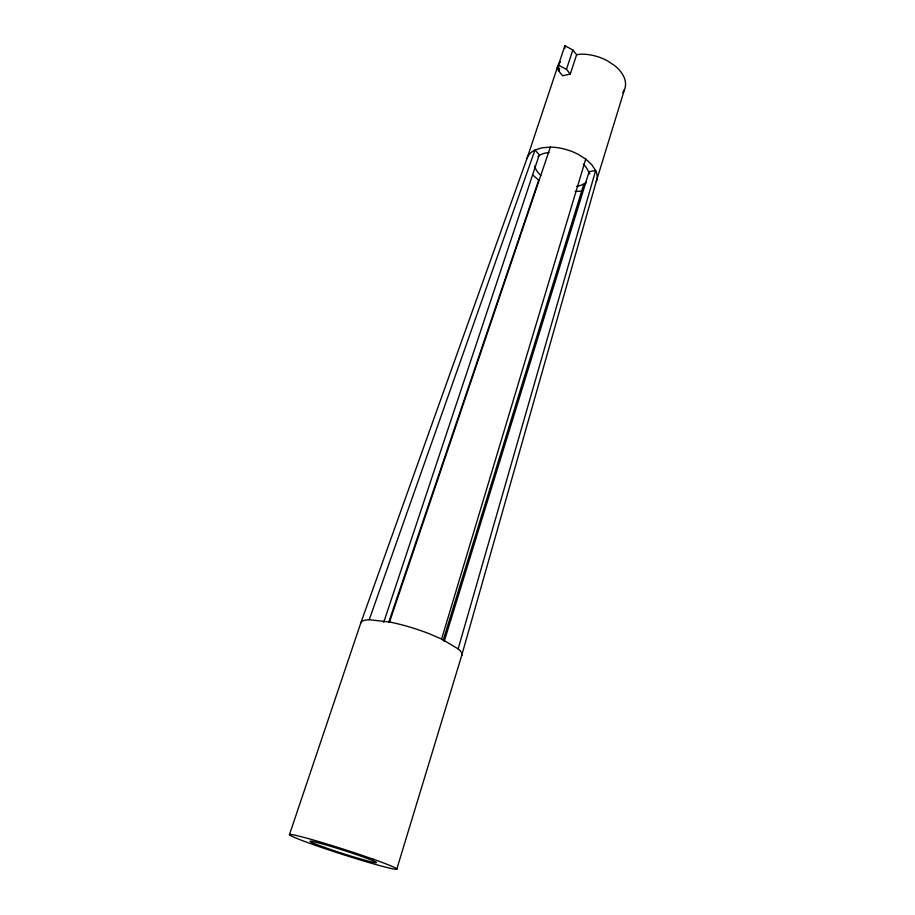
<?xml version="1.0" encoding="UTF-8"?>
<svg xmlns="http://www.w3.org/2000/svg" width="915" height="915" viewBox="0 0 915 915"><rect width="100%" height="100%" fill="white"/><g stroke="black" fill="none" stroke-linecap="round" stroke-linejoin="round"><path stroke-width="1.37" d="M396.744 869.25L461.606 655.815L596.237 181.559L624.476 89.624M461.606 655.815A53.07 10.877 17.8 0 0 458.152 648.872L595.642 170.545L591.753 164.666L585.737 159.096L577.994 154.235A36.52 20.233 17.7 0 0 550.373 147.121L541.966 147.818L534.989 150.014A36.52 20.233 17.7 0 0 527.097 158.169L360.842 622.829L289.449 834.652M458.152 648.872L441.602 639.047L585.737 159.096M443.169 640.328L583.667 184.67L585.726 183.389M444.175 641.484L589.123 171.654L595.642 170.545A36.52 20.233 17.7 0 1 596.237 181.559M570.274 74.023L576.622 54.694L572.836 49.97L564.887 45.75L558.413 65.125L558.813 71.118L562.656 75.773L570.274 74.023L566.442 69.346L558.413 65.125M566.442 69.346L572.836 49.97M558.813 71.118L559.671 68.545M383.717 622.36L539.29 154.784L534.989 150.014L369.225 619.741A53.07 10.877 17.8 0 0 360.842 622.829M527.097 158.169L557.567 66.852M388.795 622.051L538.683 180.175L532.667 174.891M369.225 619.741L389.527 621.983L550.373 147.121M576.622 54.694L580.762 54.179A35.365 21.994 17.7 0 1 607.537 60.87L614.949 65.834A35.365 21.994 17.7 0 1 622.726 92.655M575.226 191.441L580.693 191.109M441.602 639.047L429.627 633.889A53.07 10.877 17.8 0 0 389.527 621.983M589.123 171.654L589.729 173.896M564.887 45.75L565.024 48.175M585.989 182.348A28.296 15.669 17.7 0 1 576.473 186.397M540.811 175.474A28.296 15.669 17.7 0 1 534.68 166.015M537.94 156.488A28.296 15.669 17.7 0 1 548.954 152.496M583.21 164.094A28.296 15.669 17.7 0 1 589.008 173.77M556.903 70.261A35.365 21.994 17.7 0 1 560.506 61.797M373.068 859.139L359.995 854.621A56.433 2.631 17.8 0 0 289.803 835.086A56.433 2.631 17.8 0 0 371.204 863.2A56.433 2.631 17.8 0 0 373.068 859.139M324.562 847.393A34.976 1.636 17.8 0 0 376.397 862.685A34.976 1.636 17.8 0 0 328.554 845.712A34.976 1.636 17.8 0 0 324.562 847.393"/></g></svg>
